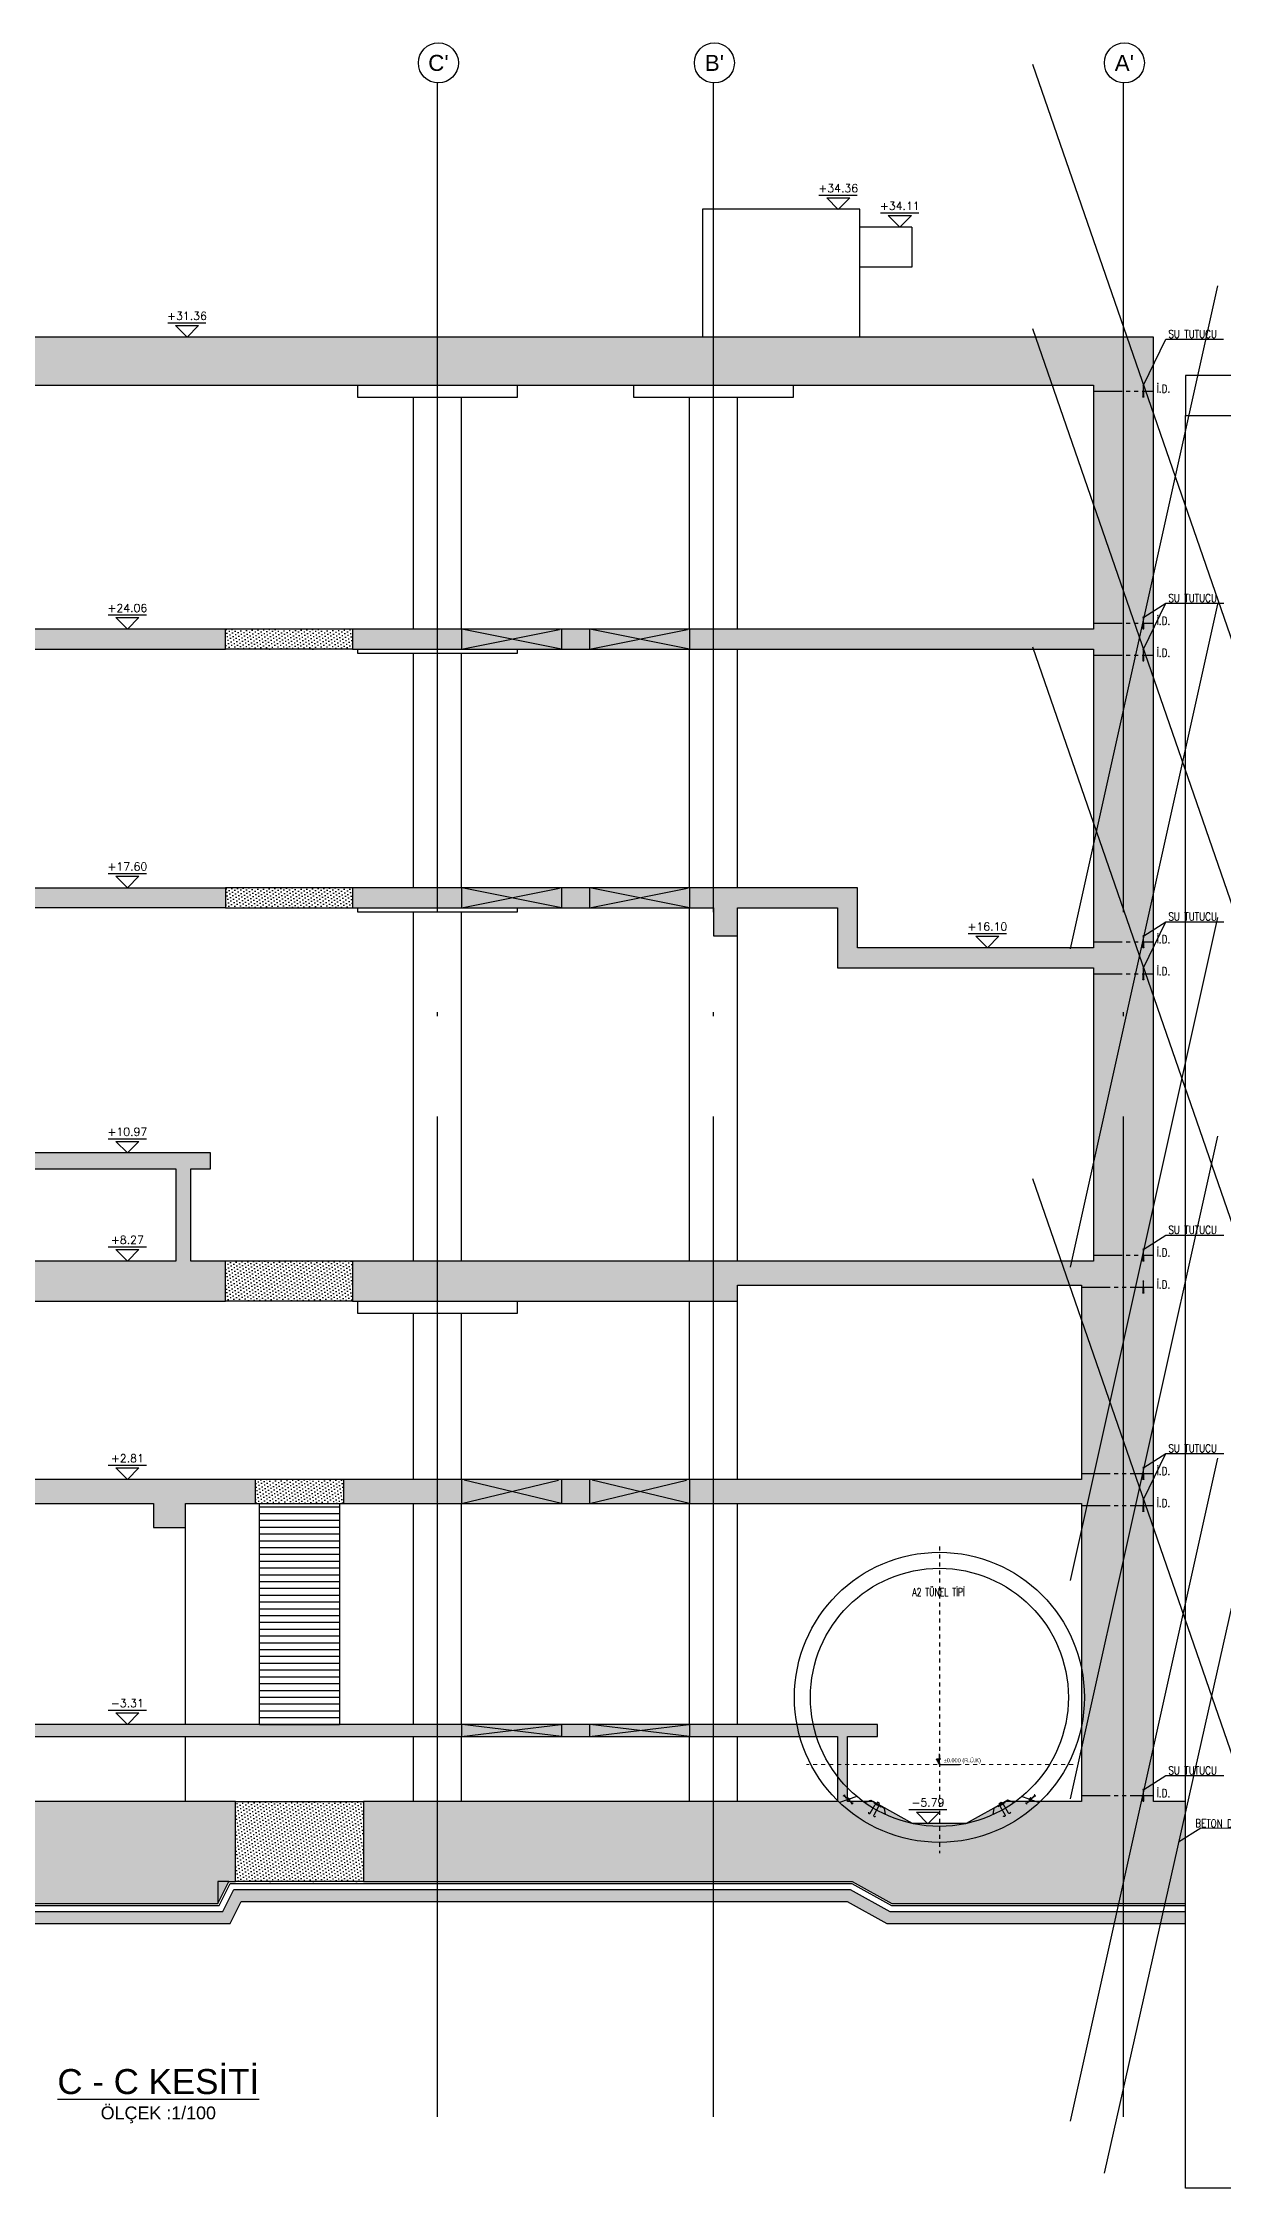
# Model space of a CAD drawing. Header units: millimetres. Extents: x 400408 to 401121, y 4543945 to 4544109.
# Drawn here: x 400843.6 to 400873.1, y 4543950.6 to 4544004.2 of the extents above; entities that cross this region are included whole.
import ezdxf
from ezdxf.enums import TextEntityAlignment as Align

# ---------------------------------------------------------------- set-up
doc = ezdxf.new("R2010")
doc.units = ezdxf.units.MM
for name, pattern in [('ACAD_ISO05W100', [33, 24, -3, 0, -3, 0, -3]), ('AKS', [3, 2.5, -0.25, 0, -0.25]), ('CIZGI', [0.4, 0.25, -0.15]), ('CONTINU', [0]), ('DASHDOT', [1, 0.5, -0.25, 0, -0.25]), ('DASHDOT2', [0.5, 0.25, -0.125, 0, -0.125]), ('HIDDEN', [0.375, 0.25, -0.125])]:
    doc.linetypes.add(name, pattern=pattern)
for name, color, linetype in [('aks prota', 2, 'AKS'), ('AXIS', 8, 'DASHDOT2'), ('caks prota', 4, 'Continuous'), ('görünüş prota', 4, 'Continuous'), ('inşaat derzi prota', 11, 'Continuous'), ('KALIP', 1, 'Continuous'), ('kesik prota', 2, 'CIZGI'), ('kesit prota', 1, 'Continuous'), ('kesit tarama prota', 252, 'Continuous'), ('KOT', 7, 'Continuous'), ('kot prota', 4, 'Continuous'), ('LINE V2', 7, 'Continuous'), ('merdiven prota', 2, 'Continuous'), ('not prota', 2, 'Continuous'), ('not yazısı prota', 6, 'Continuous'), ('not çizgisi prota', 4, 'Continuous'), ('OLCU', 5, 'Continuous'), ('PRT-CST-rc_level', 6, 'Continuous'), ('PRT-CST-rc_levermark', 4, 'Continuous'), ('st_s_su tutucu', 2, 'Continuous'), ('st_s_ölçü', 4, 'Continuous'), ('t35 prota', 3, 'Continuous'), ('taks prota', 7, 'Continuous'), ('tplan prota', 7, 'Continuous'), ('WATER STOP_B', 5, 'Continuous')]:
    doc.layers.add(name, color=color, linetype=linetype)
doc.layers.add('PRT-Geo-Axis', color=12, linetype='DASHDOT', lineweight=18)
doc.layers.add('PRT-KD-kazik', color=172, linetype='Continuous', lineweight=25)
doc.styles.add('Arial', font='Arial.ttf')
doc.styles.add('OLCU', font='romanstw.shx')
doc.styles.add('SIMPLXTW', font='simplxtw.shx', dxfattribs={"width": 0.6, "height": 125})
doc.styles.add('TAKS', font='Arial Unicode.ttf')
doc.styles.add('TEXT250', font='romanstw.shx', dxfattribs={"width": 0.8, "height": 25})
doc.styles.add('TSIMPLEX', font='romanstw.shx')
doc.styles.add('TUNNELCONSULT', font='Arial.ttf')
doc.dimstyles.new('1-50', dxfattribs={"dimtxt": 10, "dimasz": 4, "dimexe": 4, "dimexo": 8, "dimgap": 4, "dimtad": 1, "dimdec": 1, "dimrnd": 0.05, "dimzin": 9, "dimdsep": 46, "dimtxsty": 'OLCU', "dimblk1": 'OBLIQUE', "dimblk2": 'OBLIQUE', "dimsah": 1, "dimcen": 2, "dimdle": 4, "dimclrd": 4, "dimclre": 4, "dimclrt": 3, "dimadec": 1, "dimazin": 0, "dimtfac": 1, "dimtdec": 1, "dimtix": 1, "dimtmove": 2, "dimatfit": 3, "dimldrblk": 'OBLIQUE', "dimfxl": 1, "dimtvp": 1, "dimtolj": 1, "dimtzin": 1, "dimarcsym": 0})
pattern_1 = [(36.00000000000852, (401064.479607242, 4543652.329635938), (-0.01454759243649026, 0.08754345112886382), [0, -0.07937499999999999])]

# ---------------------------------------------------------------- blocks, each defined once
blk = doc.blocks.new('KOTK5')
at = {"layer": 'PRT-CST-rc_levermark'}
blk.add_line((216.6666666667443, 160), (-213.3333333332557, 160), dxfattribs=at)
blk.add_lwpolyline([(130, 130), (-130, 130), (0, 0)], close=True, dxfattribs=at)
at = {"layer": 'PRT-CST-rc_level', "style": 'OLCU'}
blk.add_attdef('000.00', text='', height=90, dxfattribs=at).set_placement((0, 193.1381784435362), align=Align.CENTER)
blk = doc.blocks.new('_Oblique')
at = {"layer": 'st_s_ölçü', "lineweight": -2}
blk.add_line((-0.5, -0.5), (0.5, 0.5), dxfattribs=at)
blk = doc.blocks.new('D')
at = {"layer": 'st_s_su tutucu', "linetype": 'CONTINU', "ltscale": 0.2}
for p, q in [((-39987.83090962706, 52508.18991963421), (-39992.63090966878, 52508.18991966914)), ((-39992.63090966878, 52508.18991966914), (-39992.63090980848, 52507.38991968935)), ((-39992.63090980848, 52507.38991968935), (-39990.63090962501, 52506.05655179494)), ((-39992.63090980848, 52448.98991960261), (-39990.63090962501, 52450.32328749701)), ((-39992.63090966878, 52448.18991962282), (-39992.63090980848, 52448.98991960261)), ((-39987.83090962706, 52448.18991965774), (-39992.63090966878, 52448.18991962282)), ((-39990.63090992199, 52478.65671955824), (-39991.93117670823, 52478.6567195757)), ((-39991.93117670823, 52478.6567195757), (-39991.93117659182, 52477.72311959402)), ((-39991.93117659182, 52477.72311959402), (-39990.63090987367, 52477.72311951835)), ((-39990.6309096902, 52498.50671976196), (-39991.53117650332, 52498.50671977942)), ((-39991.53117650332, 52498.50671977942), (-39991.53117639622, 52497.87311976865)), ((-39991.53117639622, 52497.87311976865), (-39990.63090970417, 52497.87311978029)), ((-39990.63090980196, 52488.50671968629), (-39991.53117661508, 52488.50671963972)), ((-39991.53117661508, 52488.50671963972), (-39991.53117662905, 52487.87311965806)), ((-39991.53117662905, 52487.87311965806), (-39990.630909937, 52487.87311964059)), ((-39991.53117661508, 52467.87311965223), (-39991.53117662905, 52468.5067196339)), ((-39991.53117662905, 52468.5067196339), (-39990.630909937, 52468.50671965136)), ((-39990.63090980196, 52467.87311960567), (-39991.53117661508, 52467.87311965223)), ((-39991.53117650332, 52457.87311951254), (-39991.53117639622, 52458.50671952331)), ((-39991.53117639622, 52458.50671952331), (-39990.63090970417, 52458.50671951166)), ((-39990.6309096902, 52457.87311953), (-39991.53117650332, 52457.87311951254)), ((-39990.63090962501, 52506.05655179494), (-39990.6309096902, 52498.50671976196)), ((-39990.63090970417, 52497.87311978029), (-39990.63090980196, 52488.50671968629)), ((-39990.630909937, 52487.87311964059), (-39990.63090992199, 52478.65671955824)), ((-39990.630909937, 52468.50671965136), (-39990.63090992199, 52477.72311973372)), ((-39990.63090970417, 52458.50671951166), (-39990.63090980196, 52467.87311960567)), ((-39990.63090962501, 52450.32328749701), (-39990.6309096902, 52457.87311953)), ((-39989.83090974534, 52506.05655187643), (-39987.83090964103, 52507.38991968935)), ((-39989.83090955907, 52498.50671965136), (-39989.83090974534, 52506.05655187643)), ((-39988.9306429881, 52498.50671966883), (-39989.83090955907, 52498.50671965136)), ((-39989.83090992229, 52488.50671961062), (-39989.83090981984, 52497.87311973373)), ((-39989.83090981984, 52497.87311973373), (-39988.93064300207, 52497.87311962313)), ((-39988.93064335132, 52488.50671965136), (-39989.83090992229, 52488.50671961062)), ((-39989.83091007002, 52478.65671960481), (-39989.8309099316, 52487.87311978029)), ((-39989.8309099316, 52487.87311978029), (-39988.93064311383, 52487.87311964059)), ((-39988.53064343977, 52478.65671965137), (-39989.83091007002, 52478.65671960481)), ((-39989.83090998934, 52477.72311965805), (-39988.53064344908, 52477.72311964058)), ((-39989.83091007002, 52477.72311968715), (-39989.8309099316, 52468.50671951166)), ((-39989.8309099316, 52468.50671951166), (-39988.93064311383, 52468.50671965136)), ((-39988.93064335132, 52467.87311964059), (-39989.83090992229, 52467.87311968134)), ((-39989.83090992229, 52467.87311968134), (-39989.83090981984, 52458.50671955823)), ((-39989.83090981984, 52458.50671955823), (-39988.93064300207, 52458.50671966883)), ((-39988.9306429881, 52457.87311962313), (-39989.83090955907, 52457.87311964059)), ((-39989.83090955907, 52457.87311964059), (-39989.83090974534, 52450.32328741552)), ((-39989.83090974534, 52450.32328741552), (-39987.83090964103, 52448.98991960261)), ((-39988.93064300207, 52497.87311962313), (-39988.9306429881, 52498.50671966883)), ((-39988.93064311383, 52487.87311964059), (-39988.93064335132, 52488.50671965136)), ((-39988.93064311383, 52468.50671965136), (-39988.93064335132, 52467.87311964059)), ((-39988.93064300207, 52458.50671966883), (-39988.9306429881, 52457.87311962313)), ((-39988.53064344908, 52477.72311964058), (-39988.53064343977, 52478.65671965137)), ((-39987.83090964103, 52507.38991968935), (-39987.83090962706, 52508.18991963421)), ((-39987.83090964103, 52448.98991960261), (-39987.83090962706, 52448.18991965774))]:
    blk.add_line(p, q, dxfattribs=at)
blk = doc.blocks.new('KESITKOT')
at = {"layer": 'KOT', "linetype": 'Continuous'}
h = blk.add_hatch(dxfattribs=at)
h.set_pattern_fill('ANSI31', color=5, scale=200, angle=45, style=0)
h.set_pattern_definition([(90, (63253.65262141547, -35392.01672234735), (25, 5.329070518200751e-15), [])])
h.paths.add_polyline_path([(-149.9999999999854, 259.8076211353182), (1.455191522836685e-11, 259.8076211353182), (1.455191522836685e-11, 0)])
at = {"layer": 'KOT', "color": 4, "linetype": 'Continuous'}
for p, q in [((75, 259.8076211353182), (-150, 259.8076211353182)), ((0, 0), (-150, 259.8076211353182)), ((0, 0), (0, 519.6152422706364)), ((0, 0), (1000.000000000007, 0))]:
    blk.add_line(p, q, dxfattribs=at)
at = {"layer": 'KOT', "color": 7, "linetype": 'Continuous', "style": 'SIMPLXTW', "width": 0.7}
blk.add_attdef('%%P0.000', (216.1604628276546, 100), '', height=200, dxfattribs=at)
blk = doc.blocks.new('A$C05c5180b')
at = {"layer": 'AXIS', "color": 8, "linetype": 'DASHDOT', "ltscale": 3}
blk.add_line((909.3912549589586, 7722.44834685266), (909.3912549589586, 60.11717005832179), dxfattribs=at)
at = {"layer": 'KALIP'}
for p, q in [((-1158.216603603883, 1480.347913935642), (-1584.995128196402, 1325.013234358143)), ((-955.1455081848253, 1323.956508458934), (-805.5578237442824, 1383.127896259837)), ((-805.5578237442824, 1383.127896259837), (-459.0858499222377, 1183.234996546445)), ((-435.4375488256046, 1024.117156507506), (-459.0858499222377, 1183.234996546445)), ((2254.126142296038, 1024.083354348644), (2277.779467113636, 1183.234996546445)), ((2624.251440935739, 1383.127896259837), (2277.779467113636, 1183.234996546445)), ((2773.87997485706, 1323.94034990633), (2624.251440935739, 1383.127896259837)), ((2976.999113512487, 1480.347913935642), (3403.777638114319, 1325.013234358143))]:
    blk.add_line(p, q, dxfattribs=at)
at = {"layer": 'KALIP', "elevation": 1.568325220887654e-10}
for points in [[(-638.3178820060275, 1332.820720274904), (-658.307197091257, 1298.173479363119), (-606.3364765754086, 1268.18941344331), (-586.3470859328227, 1302.836785317777)], [(2457.011499197484, 1332.820720274904), (2477.000814282655, 1298.173479363119), (2425.030093766836, 1268.18941344331), (2405.04070312425, 1302.836785317777)]]:
    blk.add_lwpolyline(points, close=True, dxfattribs=at)
at = {"layer": 'KALIP'}
for radius in [3625.000000001637, 3225.000000001637]:
    blk.add_circle((909.3912549589586, 3955.348112577434), radius, dxfattribs=at)
at = {"layer": 'LINE V2', "color": 4, "elevation": 1.568325220887654e-10}
for points in [[(-861.3635213346279, 1086.293389983126, 0.9999999999999999), (-818.0545246068796, 1061.306777518941), (-695.6201235323388, 1273.5208614851, -0.414213562373095), (-668.3018798556004, 1280.849815190537), (-616.3310837822792, 1250.865880233527, -0.414213562373095), (-609.0021300768421, 1223.547636556745), (-731.436531151383, 1011.3335525906, 0.9999999999999999), (-688.1275344195601, 986.3469401240873, -0.9999999999999999)], [(2680.057138526085, 1086.293389983126, -0.9999999999999999), (2636.748141798336, 1061.306777518941), (2514.313740723795, 1273.5208614851, 0.414213562373095), (2486.995497046999, 1280.849815190537), (2435.024700973678, 1250.865880233527, 0.414213562373095), (2427.695747268241, 1223.547636556745), (2550.130148342781, 1011.3335525906, -0.9999999999999999), (2506.821151611017, 986.3469401240873, 0.9999999999999999)]]:
    blk.add_lwpolyline(points, format="xyb", dxfattribs=at)
for points in [[(-728.9344752744364, 1315.831072640387), (-555.6984883634141, 1215.884622783684), (-545.7038433777343, 1233.208221474786), (-718.9398302887857, 1333.154671331489)], [(2547.628092465893, 1315.831072640387), (2374.392105554842, 1215.884622783684), (2364.397460569191, 1233.208221474786), (2537.633447480213, 1333.154671331489)]]:
    blk.add_lwpolyline(points, close=True, dxfattribs=at)
at = {"layer": 'PRT-Geo-Axis', "linetype": 'DASHDOT', "ltscale": 3}
blk.add_line((4252.075579508499, 2280.348112586751), (-2415.337623733329, 2280.348112586747), dxfattribs=at)
at = {"layer": 'WATER STOP_B', "color": 3}
for points in [[(-1339.394592402969, 1404.533478117613, 0.5773502691895264), (-1338.563254702429, 1407.896345588633), (-1367.678902246902, 1435.901010371617, 0.5773502691896774), (-1371.006899756656, 1434.939536203816), (-1377.564772060156, 1408.412102845774, -0.5773502691898074), (-1380.892769569866, 1407.450628678002), (-1419.009971933134, 1444.113370697327), (-1423.690610489663, 1439.247044906377), (-1427.115489067583, 1442.541238392889), (-1422.434850510894, 1447.407564183657), (-1449.637249548163, 1473.571985399685), (-1454.317888104735, 1468.705659608793), (-1457.742766682612, 1471.999853095287), (-1453.062128125937, 1476.866178886157), (-1470.262310319697, 1493.410043686126), (-1487.868070861383, 1489.531594276574), (-1492.192412500066, 1493.690929486813), (-1467.236401238682, 1519.636979319323), (-1462.912059599825, 1515.477644109124), (-1466.102975109548, 1497.734385325213), (-1448.902792915716, 1481.190520524946), (-1444.222154359217, 1486.056846315747), (-1440.797275781253, 1482.762652829184), (-1445.477914337811, 1477.896327038306), (-1418.275515300644, 1451.731905822464), (-1413.594876744086, 1456.598231613334), (-1410.169998166166, 1453.304038126793), (-1414.850636722724, 1448.43771233593), (-1383.391193850926, 1418.178685792212, 0.5773502691899163), (-1380.06319634126, 1419.140159959941), (-1373.78243660451, 1444.546637494404, -0.5773502691894145), (-1370.454439094799, 1445.508111662122), (-1328.855492504255, 1405.496480362697, -0.5773502691898413), (-1329.686830204781, 1402.133612891666), (-1354.829865038613, 1394.86967161149, 0.5773502691890604), (-1355.661202739095, 1391.506804140474), (-1324.201759867297, 1361.247777596687), (-1319.521121310696, 1366.114103387543), (-1316.096242732703, 1362.819909901027), (-1320.776881289363, 1357.953584110179), (-1293.574482252297, 1331.789162894293), (-1288.893843695594, 1336.655488685061), (-1285.468965117645, 1333.361295198512), (-1290.149603674334, 1328.494969407708), (-1272.949421480414, 1311.951104607484), (-1255.343660938932, 1315.829554017389), (-1251.019319300191, 1311.67021880703), (-1275.975330561603, 1285.724168974415), (-1280.299672200374, 1289.88350418468), (-1277.108756690868, 1307.626762968932), (-1294.308938884627, 1324.170627768959), (-1298.989577441171, 1319.304301978085), (-1302.414456019018, 1322.598495464601), (-1297.733817462387, 1327.464821255366), (-1324.936216499598, 1353.629242471434), (-1329.616855056142, 1348.762916680564), (-1333.041733634003, 1352.05711016705), (-1328.361095077344, 1356.923435957873), (-1366.478297440597, 1393.586177977104, -0.5773502691892097), (-1365.646959740101, 1396.949045448149)], [(3158.177102320886, 1404.533478117613, -0.5773502691895264), (3157.345764620346, 1407.896345588633), (3186.461412164819, 1435.901010371617, -0.5773502691896774), (3189.789409674573, 1434.939536203816), (3196.347281978073, 1408.412102845774, 0.5773502691898074), (3199.675279487783, 1407.450628678002), (3237.792481851051, 1444.113370697327), (3242.47312040758, 1439.247044906377), (3245.8979989855, 1442.541238392889), (3241.217360428811, 1447.407564183657), (3268.41975946608, 1473.571985399685), (3273.100398022652, 1468.705659608793), (3276.525276600529, 1471.999853095287), (3271.844638043855, 1476.866178886157), (3289.044820237614, 1493.410043686126), (3306.6505807793, 1489.531594276574), (3310.974922417983, 1493.690929486813), (3286.0189111566, 1519.636979319323), (3281.694569517742, 1515.477644109124), (3284.885485027466, 1497.734385325213), (3267.685302833634, 1481.190520524946), (3263.004664277134, 1486.056846315747), (3259.57978569917, 1482.762652829184), (3264.260424255728, 1477.896327038306), (3237.058025218561, 1451.731905822464), (3232.377386662003, 1456.598231613334), (3228.952508084083, 1453.304038126793), (3233.633146640641, 1448.43771233593), (3202.173703768844, 1418.178685792212, -0.5773502691899163), (3198.845706259177, 1419.140159959941), (3192.564946522427, 1444.546637494404, 0.5773502691894145), (3189.236949012717, 1445.508111662122), (3147.638002422173, 1405.496480362697, 0.5773502691898413), (3148.469340122698, 1402.133612891666), (3173.61237495653, 1394.86967161149, -0.5773502691890604), (3174.443712657012, 1391.506804140474), (3142.984269785215, 1361.247777596687), (3138.303631228613, 1366.114103387543), (3134.87875265062, 1362.819909901027), (3139.55939120728, 1357.953584110179), (3112.356992170215, 1331.789162894293), (3107.676353613511, 1336.655488685061), (3104.251475035562, 1333.361295198512), (3108.932113592251, 1328.494969407708), (3091.731931398332, 1311.951104607484), (3074.126170856849, 1315.829554017389), (3069.801829218108, 1311.67021880703), (3094.75784047952, 1285.724168974415), (3099.082182118291, 1289.88350418468), (3095.891266608785, 1307.626762968932), (3113.091448802545, 1324.170627768959), (3117.772087359088, 1319.304301978085), (3121.196965936935, 1322.598495464601), (3116.516327380305, 1327.464821255366), (3143.718726417515, 1353.629242471434), (3148.399364974059, 1348.762916680564), (3151.824243551921, 1352.05711016705), (3147.143604995261, 1356.923435957873), (3185.260807358514, 1393.586177977104, 0.5773502691892097), (3184.429469658018, 1396.949045448149)]]:
    blk.add_lwpolyline(points, format="xyb", close=True, dxfattribs=at)
at = {"layer": 'OLCU'}
ref = blk.add_blockref('KESITKOT', (909.3912549589586, 2280.348112586749), dxfattribs=dict(at, xscale=0.4999999999987873, yscale=0.4999999999987873, zscale=0.4999999999987873))
ref.add_attrib('%%P0.000', '%%P0.000 (R.Ü.K)', (1017.471486372786, 2330.348112586749), dxfattribs={"layer": 'KOT', "color": 1, "linetype": 'Continuous', "height": 100, "style": 'TUNNELCONSULT'})
at = {"layer": 'not prota', "style": 'TEXT250', "width": 0.7}
blk.add_text('A2 TÜNEL TİPİ', height=200, dxfattribs=at).set_placement((891.3685132012033, 6585.382700727812), align=Align.MIDDLE_CENTER)
blk = doc.blocks.new('C-C Kesiti')
at = {"layer": 'kesit tarama prota'}
h = blk.add_hatch(color=256, dxfattribs=at)
h.dxf.hatch_style = 1
h.paths.add_polyline_path([(401046.0067935992, 4543996.869438589), (401004.7084305125, 4543996.869438589), (401004.7084305125, 4543999.869438589), (401004.3376101193, 4543999.869438589), (401004.3376101193, 4543995.669438588), (401033.0067920503, 4543995.669438588), (401037.0067920503, 4543995.669438588), (401044.5067935992, 4543995.669438588), (401044.5067935992, 4543989.569438589), (401025.9835983303, 4543989.569438589), (401025.9835983303, 4543989.069438589), (401044.5067935992, 4543989.069438589), (401044.5067935992, 4543981.609438589), (401038.6067935991, 4543981.609438589), (401038.6067935991, 4543983.109438589), (401025.9835983303, 4543983.109438589), (401025.9835983303, 4543982.609438589), (401035.0067920469, 4543982.609438589), (401035.006792047, 4543981.909438589), (401035.6067920472, 4543981.909438589), (401035.6067920472, 4543982.609438589), (401038.1067935991, 4543982.609438589), (401038.1067935991, 4543981.109438589), (401044.5067935992, 4543981.109438589), (401044.5067935992, 4543973.779438589), (401025.9835983303, 4543973.779438589), (401025.9835983303, 4543972.779438589), (401035.6067920472, 4543972.779438589), (401035.6067920472, 4543973.179438588), (401044.2067935991, 4543973.179438588), (401044.2067935991, 4543968.319438589), (401025.7568222512, 4543968.319438589), (401025.7568222512, 4543967.719438588), (401044.2067935991, 4543967.719438588), (401044.2067935991, 4543960.269438588), (401042.3161268979, 4543960.269438588), (401041.3268373578, 4543959.719438588), (401039.9867481044, 4543959.719438588), (401038.9974585642, 4543960.269438588), (401038.356214074, 4543960.269438588), (401038.356214074, 4543961.899438588), (401039.106792047, 4543961.899438588), (401039.106792047, 4543962.199438589), (401010.206792047, 4543962.199438589), (401010.206792047, 4543961.899438588), (401010.956214878, 4543961.899438588), (401010.956214878, 4543960.269438588), (401010.3161239356, 4543960.269438588), (401009.3268343954, 4543959.719438588), (401007.986745142, 4543959.719438588), (401006.9974556018, 4543960.269438588), (401005.1067920469, 4543960.269438588), (401005.1067920469, 4543967.719438588), (401021.006792047, 4543967.719438588), (401021.006792047, 4543967.119438589), (401021.8068026136, 4543967.119438589), (401021.8068026136, 4543967.719438588), (401023.556822248, 4543967.719438588), (401023.556822248, 4543968.319438589), (401005.1084407655, 4543968.319438589), (401005.1084407655, 4543972.779438589), (401022.8080192641, 4543972.779438589), (401022.8080192641, 4543973.779438589), (401021.9401541248, 4543973.779438589), (401021.9401541248, 4543976.079438589), (401022.434581316, 4543976.079438589), (401022.434581316, 4543976.479438588), (401014.5237462595, 4543976.479438588), (401014.5237462595, 4543976.079438589), (401021.5693337314, 4543976.079438589), (401021.5693337314, 4543973.779438589), (401013.3126616664, 4543973.779438589), (401013.3126616664, 4543976.479438588), (401006.1184840128, 4543976.479438588), (401006.1184840128, 4543976.079438589), (401006.6129112041, 4543976.079438589), (401006.6129112041, 4543973.779438589), (401003.3067920472, 4543973.779438589), (401003.3067920472, 4543960.521420188), (401002.5067936009, 4543960.521420186), (401002.5067936009, 4543957.719438588), (401022.6199915123, 4543957.719438588), (401022.8949915124, 4543958.269438588), (401023.056822248, 4543958.269438588), (401023.056822248, 4543960.269438588), (401011.2062148703, 4543960.269438588), (401011.2062148703, 4543961.899438588), (401038.1062140812, 4543961.899438588), (401038.1062140812, 4543960.269438588), (401026.2568222511, 4543960.269438588), (401026.2568222511, 4543958.269438588), (401038.4788812032, 4543958.269438588), (401039.4681707433, 4543957.719438588), (401041.8454147188, 4543957.719438588), (401042.8347042589, 4543957.719438588), (401046.8067933852, 4543957.719438588), (401046.8067933852, 4543960.269438588), (401046.0067935992, 4543960.269438588)])
h.paths.add_polyline_path([(401012.8022711812, 4543976.079438589), (401012.8022711812, 4543973.779438589), (401006.983731597, 4543973.779438589), (401006.983731597, 4543976.079438589)], flags=16)
h = blk.add_hatch(color=256, dxfattribs=at)
h.dxf.hatch_style = 1
h.paths.add_polyline_path([(401022.8080192641, 4543989.569438589), (401014.5237462595, 4543989.569438589), (401014.5237462595, 4543989.069438589), (401022.8080192641, 4543989.069438589)])
h = blk.add_hatch(dxfattribs=at)
h.set_pattern_fill('DOTS', color=2, scale=0.04999999999999999, angle=36.00000000002025)
h.set_pattern_definition(pattern_1)
h.paths.add_polyline_path([(401025.9835983303, 4543989.569438589), (401022.8080192641, 4543989.569438589), (401022.8080192641, 4543989.069438589), (401025.9835983303, 4543989.069438589)])
h = blk.add_hatch(color=256, dxfattribs=at)
h.dxf.hatch_style = 1
h.paths.add_polyline_path([(401022.8080192641, 4543983.109438589), (401014.5237462595, 4543983.109438589), (401014.5237462595, 4543982.609438589), (401022.8080192641, 4543982.609438589)])
h = blk.add_hatch(dxfattribs=at)
h.set_pattern_fill('DOTS', color=2, scale=0.04999999999999999, angle=36.00000000002025)
h.set_pattern_definition(pattern_1)
h.paths.add_polyline_path([(401025.9835983303, 4543983.109438589), (401022.8080192641, 4543983.109438589), (401022.8080192641, 4543982.609438589), (401025.9835983303, 4543982.609438589)])
h = blk.add_hatch(dxfattribs=at)
h.set_pattern_fill('DOTS', color=2, scale=0.04999999999999999, angle=36.00000000002025)
h.set_pattern_definition(pattern_1)
h.paths.add_polyline_path([(401025.9835983303, 4543973.779438589), (401022.8080192641, 4543973.779438589), (401022.8080192641, 4543972.779438589), (401025.9835983303, 4543972.779438589)])
h = blk.add_hatch(dxfattribs=at)
h.set_pattern_fill('DOTS', color=2, scale=0.04999999999999999, angle=36.00000000002025)
h.set_pattern_definition(pattern_1)
h.paths.add_polyline_path([(401025.7568222512, 4543968.319438589), (401023.556822248, 4543968.319438589), (401023.556822248, 4543967.719438588), (401025.7568222512, 4543967.719438588)])
h = blk.add_hatch(dxfattribs=at)
h.set_pattern_fill('DOTS', color=2, scale=0.04999999999999999, angle=36.00000000002025)
h.set_pattern_definition(pattern_1)
h.paths.add_polyline_path([(401026.2568222511, 4543960.269438588), (401023.056822248, 4543960.269438588), (401023.056822248, 4543958.269438588), (401026.2568222511, 4543958.269438588)])
h = blk.add_hatch(dxfattribs=at)
h.set_pattern_fill('AR-CONC', color=253, scale=0.001, angle=3.428637946617671e-11)
h.set_pattern_definition([(50.00000000003427, (401223.6973033765, 4543652.329635938), (0.1821846689960135, -0.01593908553879405), [0.01905, -0.20955]), (355.0000000000343, (401223.6973033765, 4543652.329635938), (-0.03524342142508365, 0.1910568452390141), [0.01524, -0.16764058417]), (100.4514447000342, (401223.7124853834, 4543652.328307685), (0.1469412470902485, 0.1751177519122831), [0.01619000879999999, -0.1780902445999997]), (46.18420000003428, (401223.6973033765, 4543652.380435938), (0.2710790408921551, -0.04204232793256493), [0.028575, -0.314325]), (96.6355576100341, (401223.7198932764, 4543652.376932438), (0.2374041340513549, 0.2474261245978636), [0.02428502313999997, -0.2671356081599996]), (351.1841511700343, (401223.6973033765, 4543652.380435938), (0.237404134064829, 0.2474261245856747), [0.02285996707, -0.25145973192]), (21.00000000003428, (401223.7227033764, 4543652.367735938), (0.1516143912691937, -0.1022651981869969), [0.01905, -0.20955]), (326.0000000000343, (401223.7227033764, 4543652.367735938), (0.06180202834753685, 0.1841879661223562), [0.01524, -0.16764]), (71.45144500003427, (401223.735337909, 4543652.359213838), (0.2134164192786671, 0.08192276888603296), [0.0161900088, -0.1780899376]), (37.50000000003422, (401223.6973033765, 4543652.329635938), (0.00308860325054122, 0.08455503887315496), [0, -0.1656079999999994, 0, -0.1701799999999994, 0, -0.1682749999999994]), (7.500000000034292, (401223.6973033765, 4543652.329635938), (0.0668196625102458, 0.1001805748181595), [0, -0.09702799999999993, 0, -0.1617979999999999, 0, -0.06413499999999997]), (327.5000000000343, (401223.6406613765, 4543652.329635938), (0.1355905951668748, -0.005728743992592289), [0, -0.0635, 0, -0.19812, 0, -0.26289]), (317.5000000000343, (401223.6152613764, 4543652.329635938), (0.1481291813860028, 0.02542649103342167), [0, -0.08255000000000001, 0, -0.131572, 0, -0.18669])])
h.paths.add_polyline_path([(401007.4163100448, 4543957.519438588), (401005.9737791202, 4543957.521420188), (401002.5067936025, 4543957.521420189), (401002.5067936025, 4543957.221420188), (401005.895992516, 4543957.221420188), (401007.3385234406, 4543957.219438588), (401022.9290085068, 4543957.219438588), (401023.2040085068, 4543957.769438588), (401038.3492368629, 4543957.769438588), (401039.338526403, 4543957.219438588), (401041.975059059, 4543957.219438588), (401042.9643485993, 4543957.219438588), (401046.8067933852, 4543957.219438588), (401046.8067933852, 4543957.519438588), (401042.8865619951, 4543957.519438588), (401041.8972724549, 4543957.519438588), (401039.4163130072, 4543957.519438588), (401038.427023467, 4543958.069438589), (401023.0185983101, 4543958.069438589), (401022.7435983101, 4543957.519438588)])
at = {"layer": 'aks prota', "ltscale": 10}
for p, q in [((401028.106792047, 4543952.394588933), (401028.1067920469, 4544003.223093859)), ((401035.0067920469, 4543952.394588933), (401035.0067920469, 4544003.223093859)), ((401045.2567935992, 4543952.394588933), (401045.2567935992, 4544003.223093859))]:
    blk.add_line(p, q, dxfattribs=at)
at = {"layer": 'caks prota', "ltscale": 0.05}
for centre in [(401028.1315037539, 4544003.722482816), (401035.0315037538, 4544003.722482816), (401045.2815053061, 4544003.722482816)]:
    blk.add_circle(centre, 0.5, dxfattribs=at)
at = {"layer": 'görünüş prota'}
for p, q in [((401027.506792047, 4543989.569438589), (401027.506792047, 4543995.369438589)), ((401028.706792047, 4543989.569438589), (401028.706792047, 4543995.369438589)), ((401034.4067920473, 4543989.569438589), (401034.4067920473, 4543995.369438589)), ((401035.6067920472, 4543989.569438589), (401035.6067920472, 4543995.369438589)), ((401027.506792047, 4543983.109438589), (401027.506792047, 4543988.969438588)), ((401028.706792047, 4543983.109438589), (401028.706792047, 4543988.969438588)), ((401034.4067920473, 4543983.109438589), (401034.4067920473, 4543989.069438589)), ((401035.6067920472, 4543983.109438589), (401035.6067920472, 4543989.069438589)), ((401027.506792047, 4543973.779438589), (401027.506792047, 4543982.509438588)), ((401028.7067920471, 4543973.779438589), (401028.7067920471, 4543982.509438588)), ((401034.4067920473, 4543973.779438589), (401034.4067920473, 4543982.609438589)), ((401035.6067920472, 4543973.779438589), (401035.6067920472, 4543981.909438589)), ((401034.4067920473, 4543968.319438589), (401034.4067920473, 4543972.779438589)), ((401035.6067920472, 4543968.319438589), (401035.6067920472, 4543972.779438589)), ((401027.506792047, 4543968.319438589), (401027.506792047, 4543972.479438588)), ((401028.7067920471, 4543968.319438589), (401028.7067920471, 4543972.479438588)), ((401021.8068026135, 4543962.199438589), (401021.8068026136, 4543967.719438588)), ((401027.5067920472, 4543962.199438589), (401027.5067920472, 4543967.719438588)), ((401028.706792047, 4543962.199438589), (401028.706792047, 4543967.719438588)), ((401034.406792047, 4543962.199438589), (401034.406792047, 4543967.719438588)), ((401035.6067920469, 4543962.199438589), (401035.6067920469, 4543967.719438588)), ((401021.8068026136, 4543960.269438588), (401021.8068026136, 4543961.899438588)), ((401027.5067920472, 4543960.269438588), (401027.5067920472, 4543961.899438588)), ((401028.706792047, 4543960.269438588), (401028.706792047, 4543961.899438588)), ((401034.406792047, 4543960.269438588), (401034.406792047, 4543961.899438588)), ((401035.6067920469, 4543960.269438588), (401035.6067920469, 4543961.899438588)), ((401022.6508932118, 4543957.669438588), (401022.9258932118, 4543958.219438588)), ((401022.9258932118, 4543958.219438588), (401038.4659167691, 4543958.219438588)), ((401038.4659167691, 4543958.219438588), (401039.4552063093, 4543957.669438588)), ((401002.5067936029, 4543957.669438588), (401022.6508932118, 4543957.669438588)), ((401039.4552063093, 4543957.669438588), (401046.8067933852, 4543957.669438588))]:
    blk.add_line(p, q, dxfattribs=at)
for points in [[(401038.6667935992, 4543996.869438589), (401038.6667935992, 4544000.069438589), (401034.7331002061, 4544000.069438589), (401034.7331002061, 4543996.869438589)], [(401039.9667935991, 4543999.619438589), (401039.9667935991, 4543998.619438589), (401038.6667935992, 4543998.619438589)], [(401039.9667935991, 4543999.619438589), (401038.6667935993, 4543999.619438589)], [(401026.1067920504, 4543995.669438588), (401026.1067920504, 4543995.369438589), (401030.1067920504, 4543995.369438589), (401030.1067920504, 4543995.669438588)], [(401033.0067920503, 4543995.669438588), (401033.0067920503, 4543995.369438589), (401037.0067920469, 4543995.369438589), (401037.0067920503, 4543995.669438588)], [(401025.9835983303, 4543989.569438589), (401022.8080192641, 4543989.569438589)], [(401025.9835983303, 4543989.069438589), (401022.8080192641, 4543989.069438589)], [(401026.1067920469, 4543989.069438589), (401026.1067920469, 4543988.969438588), (401030.1067920469, 4543988.969438588), (401030.1067920469, 4543989.069438589)], [(401025.9835983303, 4543983.109438589), (401022.8080192641, 4543983.109438589)], [(401022.8080192641, 4543982.609438589), (401025.9835983303, 4543982.609438589)], [(401026.1067920469, 4543982.609438589), (401026.1067920469, 4543982.509438588), (401030.1067920469, 4543982.509438588), (401030.1067920469, 4543982.609438589)], [(401025.9835983303, 4543973.779438589), (401022.8080192641, 4543973.779438589)], [(401025.9835983303, 4543972.779438589), (401022.8080192641, 4543972.779438589)], [(401026.1067920469, 4543972.779438589), (401026.1067920469, 4543972.479438588), (401030.1067920469, 4543972.479438588), (401030.1067920469, 4543972.779438589)], [(401025.7568222512, 4543968.319438589), (401023.556822248, 4543968.319438589)], [(401023.556822248, 4543967.719438588), (401025.7568222512, 4543967.719438588)], [(401023.6568796195, 4543962.199438589), (401023.6568796195, 4543967.719438588)], [(401025.6567924882, 4543967.719438588), (401025.6567924882, 4543962.199438589)], [(401023.6568796195, 4543967.639438588), (401025.6567924882, 4543967.639438588)], [(401023.6568796195, 4543967.469438588), (401025.6567924882, 4543967.469438588)], [(401023.6568796195, 4543967.299438588), (401025.6567924882, 4543967.299438588)], [(401023.6568796195, 4543967.129438588), (401025.6567924882, 4543967.129438588)], [(401023.6568796195, 4543966.959438588), (401025.6567924882, 4543966.959438588)], [(401023.6568796195, 4543966.789438589), (401025.6567924882, 4543966.789438589)], [(401023.6568796195, 4543966.619438589), (401025.6567924882, 4543966.619438589)], [(401023.6568796195, 4543966.449438589), (401025.6567924882, 4543966.449438589)], [(401023.6568796195, 4543966.279438589), (401025.6567924882, 4543966.279438589)], [(401023.6568796195, 4543966.109438589), (401025.6567924882, 4543966.109438589)], [(401023.6568796195, 4543965.939438588), (401025.6567924882, 4543965.939438588)], [(401023.6568796195, 4543965.769438588), (401025.6567924882, 4543965.769438588)], [(401023.6568796195, 4543965.599438588), (401025.6567924882, 4543965.599438588)], [(401023.6568796195, 4543965.429438588), (401025.6567924882, 4543965.429438588)], [(401023.6568796195, 4543965.259438588), (401025.6567924882, 4543965.259438588)], [(401023.6568796195, 4543965.089438588), (401025.6567924882, 4543965.089438588)], [(401023.6568796195, 4543964.919438588), (401025.6567924882, 4543964.919438588)], [(401023.6568796195, 4543964.749438589), (401025.6567924882, 4543964.749438589)], [(401023.6568796195, 4543964.579438589), (401025.6567924882, 4543964.579438589)], [(401023.6568796195, 4543964.409438589), (401025.6567924882, 4543964.409438589)], [(401023.6568796195, 4543964.239438589), (401025.6567924882, 4543964.239438589)], [(401023.6568796195, 4543964.069438589), (401025.6567924882, 4543964.069438589)], [(401023.6568796195, 4543963.899438588), (401025.6567924882, 4543963.899438588)], [(401023.6568796195, 4543963.729438588), (401025.6567924882, 4543963.729438588)], [(401023.6568796195, 4543963.559438588), (401025.6567924882, 4543963.559438588)], [(401023.6568796195, 4543963.389438588), (401025.6567924882, 4543963.389438588)], [(401023.6568796195, 4543963.219438588), (401025.6567924882, 4543963.219438588)], [(401023.6568796195, 4543963.049438588), (401025.6567924882, 4543963.049438588)], [(401023.6568796195, 4543962.879438588), (401025.6567924882, 4543962.879438588)], [(401023.6568796195, 4543962.709438588), (401025.6567924882, 4543962.709438588)], [(401023.6568796195, 4543962.539438589), (401025.6567924882, 4543962.539438589)], [(401023.6568796195, 4543962.369438589), (401025.6567924882, 4543962.369438589)], [(401023.6568796195, 4543962.199438589), (401025.6567924882, 4543962.199438589)], [(401023.056822248, 4543960.269438588), (401026.2568222511, 4543960.269438588)], [(401002.5067936024, 4543957.221420188), (401005.895992516, 4543957.221420188), (401007.3385234406, 4543957.219438588), (401022.9290085068, 4543957.219438588), (401023.2040085068, 4543957.769438588), (401038.3492368629, 4543957.769438588), (401039.338526403, 4543957.219438588), (401041.975059059, 4543957.219438588), (401042.9643485993, 4543957.219438588), (401046.8067933852, 4543957.219438588), (401046.8067933852, 4543958.269438588), (401046.8067933852, 4543958.269438588)], [(401002.5067936024, 4543957.521420186), (401005.9737791202, 4543957.521420188), (401007.4163100448, 4543957.519438588), (401022.7435983101, 4543957.519438588), (401023.0185983101, 4543958.069438589), (401038.427023467, 4543958.069438589), (401039.4163130072, 4543957.519438588), (401041.8972724549, 4543957.519438588), (401042.8865619951, 4543957.519438588), (401046.8067933852, 4543957.519438588)], [(401026.2568222511, 4543958.269438588), (401023.056822248, 4543958.269438588)]]:
    blk.add_lwpolyline(points, dxfattribs=at)
at = {"layer": 'inşaat derzi prota', "linetype": 'ACAD_ISO05W100', "ltscale": 0.03}
for points in [[(401044.5067935992, 4543995.519438588), (401046.0067935992, 4543995.519438588)], [(401044.5067935992, 4543989.719438588), (401046.0067935992, 4543989.719438588)], [(401044.5067935992, 4543988.919438588), (401046.0067935992, 4543988.919438588)], [(401044.5067935992, 4543981.759438588), (401046.0067935992, 4543981.759438588)], [(401044.5067935992, 4543980.959438588), (401046.0067935992, 4543980.959438588)], [(401044.5067935992, 4543973.929438588), (401046.0067935992, 4543973.929438588)], [(401044.2067935991, 4543973.129438588), (401046.0067935992, 4543973.129438588)], [(401044.2067935991, 4543968.469438588), (401046.0067935992, 4543968.469438588)], [(401044.2067935991, 4543967.669438588), (401046.0067935992, 4543967.669438588)], [(401044.2067935991, 4543960.419438588), (401046.0067935992, 4543960.419438588)]]:
    blk.add_lwpolyline(points, dxfattribs=at)
at = {"layer": 'kesik prota', "ltscale": 10}
blk.add_lwpolyline([(401022.8949915124, 4543958.269438588), (401022.6199915123, 4543958.269438588), (401022.6199915123, 4543957.719438588)], dxfattribs=at)
at = {"layer": 'kesit prota'}
for points in [[(401004.3376101193, 4543999.869438589), (401004.3376101193, 4543995.669438588), (401033.0067920503, 4543995.669438588), (401033.0067920503, 4543995.669438588), (401037.0067920503, 4543995.669438588), (401037.0067920503, 4543995.669438588)], [(401037.0067920503, 4543995.669438588), (401044.5067935992, 4543995.669438588), (401044.5067935992, 4543989.569438589), (401025.9835983303, 4543989.569438589), (401025.9835983303, 4543989.069438589), (401044.5067935992, 4543989.069438589), (401044.5067935992, 4543981.609438589), (401038.6067935991, 4543981.609438589), (401038.6067935991, 4543983.109438589), (401025.9835983303, 4543983.109438589), (401025.9835983303, 4543982.609438589), (401035.0067920469, 4543982.609438589), (401035.006792047, 4543981.909438589), (401035.6067920472, 4543981.909438589), (401035.6067920472, 4543982.609438589), (401038.1067935991, 4543982.609438589), (401038.1067935991, 4543981.109438589), (401044.5067935992, 4543981.109438589), (401044.5067935992, 4543973.779438589), (401025.9835983303, 4543973.779438589), (401025.9835983303, 4543972.779438589), (401035.6067920472, 4543972.779438589), (401035.6067920472, 4543973.179438588), (401044.2067935991, 4543973.179438588), (401044.2067935991, 4543968.319438589), (401025.7568222512, 4543968.319438589), (401025.7568222512, 4543967.719438588), (401044.2067935991, 4543967.719438588), (401044.2067935991, 4543960.269438588), (401042.3161268979, 4543960.269438588), (401041.3268373578, 4543959.719438588), (401039.9867481044, 4543959.719438588), (401038.9974585642, 4543960.269438588), (401038.356214074, 4543960.269438588), (401038.356214074, 4543961.899438588), (401039.106792047, 4543961.899438588), (401039.106792047, 4543962.199438589), (401010.206792047, 4543962.199438589)], [(401005.1067920469, 4543967.719438588), (401021.006792047, 4543967.719438588), (401021.006792047, 4543967.119438589), (401021.8068026136, 4543967.119438589), (401021.8068026136, 4543967.719438588), (401023.556822248, 4543967.719438588), (401023.556822248, 4543968.319438589), (401005.1084407655, 4543968.319438589)], [(401005.1084407655, 4543972.779438589), (401022.8080192641, 4543972.779438589), (401022.8080192641, 4543973.779438589), (401021.9401541248, 4543973.779438589), (401021.9401541248, 4543976.079438589), (401022.434581316, 4543976.079438589), (401022.434581316, 4543976.479438588), (401014.5237462595, 4543976.479438588)], [(401014.5237462595, 4543976.079438589), (401021.5693337314, 4543976.079438589), (401021.5693337314, 4543973.779438589), (401013.3126616664, 4543973.779438589)], [(401002.5067936009, 4543957.719438588), (401022.6199915123, 4543957.719438588), (401022.8949915124, 4543958.269438588), (401023.056822248, 4543958.269438588), (401023.056822248, 4543960.269438588), (401011.2062148703, 4543960.269438588)], [(401011.2062148703, 4543961.899438588), (401038.1062140812, 4543961.899438588), (401038.1062140812, 4543960.269438588), (401026.2568222511, 4543960.269438588), (401026.2568222511, 4543958.269438588), (401038.4788812032, 4543958.269438588), (401039.4681707433, 4543957.719438588), (401041.8454147188, 4543957.719438588), (401042.8347042589, 4543957.719438588), (401046.8067933852, 4543957.719438588), (401046.8067933852, 4543960.269438588), (401046.0067935992, 4543960.269438588), (401046.0067935992, 4543996.869438589), (401004.7084305125, 4543996.869438589)]]:
    blk.add_lwpolyline(points, dxfattribs=at)
for points in [[(401014.5237462595, 4543989.569438589), (401014.5237462595, 4543989.069438589), (401022.8080192641, 4543989.069438589), (401022.8080192641, 4543989.569438589)], [(401022.8080192641, 4543982.609438589), (401014.5237462595, 4543982.609438589), (401014.5237462595, 4543983.109438589), (401022.8080192641, 4543983.109438589)]]:
    blk.add_lwpolyline(points, close=True, dxfattribs=at)
at = {"layer": 'merdiven prota', "linetype": 'HIDDEN', "ltscale": 10}
for points in [[(401028.7067920488, 4543989.569438589), (401028.7067920509, 4543989.069438589), (401031.2064598188, 4543989.569438589), (401031.2064598188, 4543989.069438589), (401028.7067920488, 4543989.569438589)], [(401031.906764066, 4543989.569438589), (401031.9066241421, 4543989.069438589), (401034.4068213261, 4543989.569438589), (401034.4067920509, 4543989.069438589), (401031.906764066, 4543989.569438589)], [(401028.706792047, 4543983.109438589), (401028.7067920489, 4543982.609438589), (401031.2064598168, 4543983.109438589), (401031.2064598168, 4543982.609438589), (401028.706792047, 4543983.109438589)], [(401031.9067920489, 4543983.109438589), (401031.9066241402, 4543982.609438589), (401034.4067920473, 4543983.109438589), (401034.4067920489, 4543982.609438589), (401031.9067920489, 4543983.109438589)], [(401028.7067920489, 4543968.319438589), (401028.7067920489, 4543967.719438588), (401031.2067920489, 4543968.319438589), (401031.2064598168, 4543967.719438588), (401028.7067920489, 4543968.319438589)], [(401031.9067920489, 4543968.319438589), (401031.9066241402, 4543967.719438588), (401034.4067920489, 4543968.319438589), (401034.4067920489, 4543967.719438588), (401031.9067920489, 4543968.319438589)], [(401028.706792047, 4543962.199438589), (401028.706792047, 4543961.899438588), (401031.2067920468, 4543962.199438589), (401031.2067920468, 4543961.899438588), (401028.706792047, 4543962.199438589)], [(401031.9067920469, 4543962.199438589), (401031.9067920469, 4543961.899438588), (401034.4067920469, 4543962.199438589), (401034.4067920469, 4543961.899438588), (401031.9067920469, 4543962.199438589)]]:
    blk.add_lwpolyline(points, dxfattribs=at)
at = {"layer": 'PRT-KD-kazik', "color": 3}
for points in [[(401048.0067935261, 4543995.909438438), (401046.8067933842, 4543995.909438438), (401046.8067933842, 4543994.909438439), (401048.0067935261, 4543994.909438439)], [(401046.8067933852, 4543994.909438597), (401048.0067935261, 4543994.909438597), (401048.0067935261, 4543950.609438598), (401046.8067933852, 4543950.609438598)]]:
    blk.add_lwpolyline(points, close=True, dxfattribs=at)
at = {"layer": 'kesit prota', "xscale": 0.001, "yscale": 0.001, "zscale": 0.001}
blk.add_blockref('A$C05c5180b', (401039.7473978302, 4543958.919090476), dxfattribs=at)
at = {"layer": 'kot prota', "linetype": 'CONTINU', "ltscale": 0.1}
ref = blk.add_blockref('KOTK5', (401038.1276497105, 4544000.062031181), dxfattribs=dict(at, xscale=-0.002222222222222222, yscale=0.002222222222222221, zscale=0.002222222222222222, rotation=359.9999999999409))
ref.add_attrib('000.00', '+34.36', dxfattribs={"layer": 'PRT-CST-rc_level', "height": 0.2, "style": 'OLCU'}).set_placement((401038.1276497105, 4544000.491227133), align=Align.CENTER)
ref = blk.add_blockref('KOTK5', (401039.6671451768, 4543999.619438589), dxfattribs=dict(at, xscale=-0.002222222222222222, yscale=0.002222222222222221, zscale=0.002222222222222222, rotation=359.9999999999409))
ref.add_attrib('000.00', '+34.11', dxfattribs={"layer": 'PRT-CST-rc_level', "height": 0.2, "style": 'OLCU'}).set_placement((401039.6671451768, 4544000.04863454), align=Align.CENTER)
ref = blk.add_blockref('KOTK5', (401021.8460435162, 4543996.869438589), dxfattribs=dict(at, xscale=-0.002222222222222222, yscale=0.002222222222222221, zscale=0.002222222222222222, rotation=359.9999999999409))
ref.add_attrib('000.00', '+31.36', dxfattribs={"layer": 'PRT-CST-rc_level', "height": 0.2, "style": 'OLCU'}).set_placement((401021.8460435162, 4543997.29863454), align=Align.CENTER)
ref = blk.add_blockref('KOTK5', (401020.3553530964, 4543989.569438589), dxfattribs=dict(at, xscale=-0.002222222222222222, yscale=0.002222222222222221, zscale=0.002222222222222222, rotation=359.9999999999409))
ref.add_attrib('000.00', '+24.06', dxfattribs={"layer": 'PRT-CST-rc_level', "height": 0.2, "style": 'OLCU'}).set_placement((401020.3553530964, 4543989.99863454), align=Align.CENTER)
ref = blk.add_blockref('KOTK5', (401020.3553530964, 4543983.109438589), dxfattribs=dict(at, xscale=-0.002222222222222222, yscale=0.002222222222222221, zscale=0.002222222222222222, rotation=359.9999999999409))
ref.add_attrib('000.00', '+17.60', dxfattribs={"layer": 'PRT-CST-rc_level', "height": 0.2, "style": 'OLCU'}).set_placement((401020.3553530964, 4543983.538634541), align=Align.CENTER)
ref = blk.add_blockref('KOTK5', (401041.8567935993, 4543981.609438589), dxfattribs=dict(at, xscale=-0.002222222222222222, yscale=0.002222222222222221, zscale=0.002222222222222222, rotation=359.9999999999409))
ref.add_attrib('000.00', '+16.10', dxfattribs={"layer": 'PRT-CST-rc_level', "height": 0.2, "style": 'OLCU'}).set_placement((401041.8567935993, 4543982.038634541), align=Align.CENTER)
ref = blk.add_blockref('KOTK5', (401020.3553530964, 4543976.479438588), dxfattribs=dict(at, xscale=-0.002222222222222222, yscale=0.002222222222222221, zscale=0.002222222222222222, rotation=359.9999999999409))
ref.add_attrib('000.00', '+10.97', dxfattribs={"layer": 'PRT-CST-rc_level', "height": 0.2, "style": 'OLCU'}).set_placement((401020.3553530964, 4543976.908634541), align=Align.CENTER)
ref = blk.add_blockref('KOTK5', (401020.3553530964, 4543973.779438589), dxfattribs=dict(at, xscale=-0.002222222222222222, yscale=0.002222222222222221, zscale=0.002222222222222222, rotation=359.9999999999409))
ref.add_attrib('000.00', '+8.27', dxfattribs={"layer": 'PRT-CST-rc_level', "height": 0.2, "style": 'OLCU'}).set_placement((401020.3553530964, 4543974.20863454), align=Align.CENTER)
ref = blk.add_blockref('KOTK5', (401020.3553530964, 4543968.319438589), dxfattribs=dict(at, xscale=-0.002222222222222222, yscale=0.002222222222222221, zscale=0.002222222222222222, rotation=359.9999999999409))
ref.add_attrib('000.00', '+2.81', dxfattribs={"layer": 'PRT-CST-rc_level', "height": 0.2, "style": 'OLCU'}).set_placement((401020.3553530964, 4543968.74863454), align=Align.CENTER)
ref = blk.add_blockref('KOTK5', (401020.3553530964, 4543962.199438589), dxfattribs=dict(at, xscale=-0.002222222222222222, yscale=0.002222222222222221, zscale=0.002222222222222222, rotation=359.9999999999409))
ref.add_attrib('000.00', '-3.31', dxfattribs={"layer": 'PRT-CST-rc_level', "height": 0.2, "style": 'OLCU'}).set_placement((401020.3553530964, 4543962.62863454), align=Align.CENTER)
ref = blk.add_blockref('KOTK5', (401040.3703371557, 4543959.716616116), dxfattribs=dict(at, xscale=-0.002222222222222222, yscale=0.002222222222222221, zscale=0.002222222222222222, rotation=359.9999999999409))
ref.add_attrib('000.00', '-5.79', dxfattribs={"layer": 'PRT-CST-rc_level', "height": 0.2, "style": 'OLCU'}).set_placement((401040.3703371557, 4543960.145812067), align=Align.CENTER)
at = {"layer": 'st_s_ölçü', "xscale": -0.004999999999999998, "yscale": 0.004999999999999998, "zscale": 0.004999999999999998, "rotation": 180}
for p in [(401245.7079481473, 4544257.910388187), (401245.7079481473, 4544252.110388186), (401245.7079481473, 4544251.310388186), (401245.7079481473, 4544244.150388186), (401245.7079481473, 4544243.350388186), (401245.7079481473, 4544236.320388186), (401245.7079481473, 4544235.520388186), (401245.7079481473, 4544230.860388186), (401245.7079481473, 4544230.060388186), (401245.7079481473, 4544222.810388186)]:
    blk.add_blockref('D', p, dxfattribs=at)
at = {"layer": 'not yazısı prota', "ltscale": 0.05, "style": 'TSIMPLEX', "width": 0.8}
for s, p in [('SU TUTUCU', (401046.3819676686, 4543996.847102882)), ('İ.D.', (401046.0893510335, 4543995.480824025)), ('SU TUTUCU', (401046.3819676686, 4543990.247102883)), ('İ.D.', (401046.0893510335, 4543989.680824025)), ('İ.D.', (401046.0893510335, 4543988.880824025)), ('SU TUTUCU', (401046.3819676686, 4543982.287102883)), ('İ.D.', (401046.0893510335, 4543981.720824025)), ('İ.D.', (401046.0893510335, 4543980.920824025)), ('SU TUTUCU', (401046.3819676686, 4543974.457102883)), ('İ.D.', (401046.0893510335, 4543973.890824025)), ('İ.D.', (401046.0893510335, 4543973.090824025)), ('SU TUTUCU', (401046.3819676686, 4543968.997102883)), ('İ.D.', (401046.0893510335, 4543968.430824025)), ('İ.D.', (401046.0893510335, 4543967.630824025)), ('SU TUTUCU', (401046.3819676686, 4543960.947102883)), ('İ.D.', (401046.0893510336, 4543960.380824025))]:
    blk.add_text(s, height=0.2, dxfattribs=at).set_placement(p)
blk.add_text('BETON DOLGU', height=0.2, rotation=359.8594761374329, dxfattribs=at).set_placement((401047.0537256346, 4543959.626392169))
at = {"layer": 't35 prota', "style": 'Arial'}
blk.add_text('ÖLÇEK :1/100', height=0.32, dxfattribs=at).set_placement((401021.128526228, 4543952.474293633), align=Align.MIDDLE)
at = {"layer": 'taks prota', "style": 'TAKS'}
for s, p in [("C'", (401028.1315037539, 4544003.722482816)), ("B'", (401035.0315037538, 4544003.722482816)), ("A'", (401045.2815053061, 4544003.722482816))]:
    blk.add_text(s, height=0.4, rotation=359.5051674871739, dxfattribs=at).set_placement(p, align=Align.MIDDLE_CENTER)
at = {"layer": 'tplan prota', "style": 'Arial'}
blk.add_text('%%UC - C KESİTİ', height=0.625, dxfattribs=at).set_placement((401021.128526228, 4543953.349293633), align=Align.MIDDLE)
at = {"layer": 'not çizgisi prota'}
for points in [[(401045.7623851456, 4543995.669621618), (401046.3209470142, 4543996.819375427), (401047.759329995, 4543996.819375427)], [(401045.7623851455, 4543989.069621618), (401046.3209470142, 4543990.219375427), (401047.759329995, 4543990.219375427)], [(401045.7694761847, 4543989.868451806), (401046.3209470142, 4543990.219375427), (401047.7713299954, 4543990.219375427)], [(401045.7623851456, 4543981.109621618), (401046.3209470142, 4543982.259375427), (401047.759329995, 4543982.259375427)], [(401045.7694761847, 4543981.908451806), (401046.3209470142, 4543982.259375427), (401047.7713299954, 4543982.259375427)], [(401045.7694761847, 4543974.078451806), (401046.3209470142, 4543974.429375427), (401047.7713299954, 4543974.429375427)], [(401045.7623851456, 4543967.819621618), (401046.3209470142, 4543968.969375427), (401047.759329995, 4543968.969375427)], [(401045.7694761847, 4543968.618451806), (401046.3209470142, 4543968.969375427), (401047.7713299954, 4543968.969375427)], [(401045.7694761847, 4543960.568451806), (401046.3209470143, 4543960.919375427), (401047.7713299954, 4543960.919375427)], [(401046.6371267534, 4543959.260966185), (401047.1894566003, 4543959.610536213), (401048.8129873409, 4543959.597602963)]]:
    blk.add_leader(points, dimstyle='1-50', override={"dimasz": 12, "dimgap": 4, "dimtad": 0}, dxfattribs=at)

msp = doc.modelspace()

# ---------------------------------------------------------------- block references
msp.add_blockref('C-C Kesiti', (-174.660323223914, 0))

doc.saveas('drawing.dxf')
